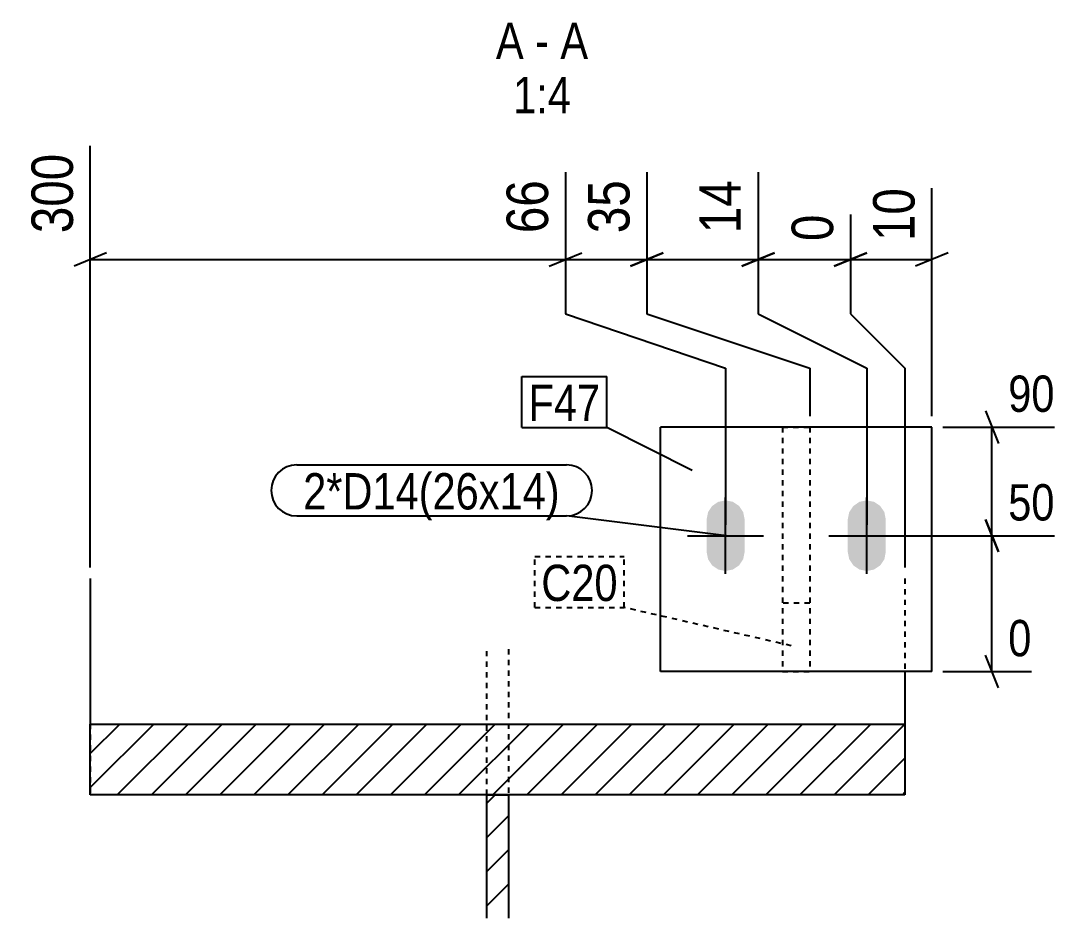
# Model space of a CAD drawing. Header units: millimetres. Extents: x 16 to 66872, y 16 to 3079.
# Drawn here: x 17679.5 to 18063.1, y 16 to 346.4 of the extents above; entities that cross this region are included whole.
import ezdxf

# ---------------------------------------------------------------- set-up
doc = ezdxf.new("R2010")
doc.units = ezdxf.units.MM
doc.linetypes.add('DXK_LINE_DOT2', pattern=[3.9198, 1.9599, -1.9599])
for name, color, linetype in [('MÅLSÆTNING', 7, 'Continuous'), ('STÅL', 7, 'Continuous'), ('TEKST', 7, 'Continuous')]:
    doc.layers.add(name, color=color, linetype=linetype)
doc.styles.add('Arial Narrow', font='ARIALN.TTF', dxfattribs={"height": 0.2})

msp = doc.modelspace()

# ---------------------------------------------------------------- hatches: boundary and pattern name
at = {"layer": 'STÅL', "linetype": 'Continuous'}
for points in [[(17941.82, 169.3), (17939.14, 169.83), (17936.46, 169.3), (17934.19, 167.78), (17932.67, 165.51), (17932.14, 162.83), (17932.14, 150.83), (17932.67, 148.15), (17934.19, 145.88), (17936.46, 144.36), (17939.14, 143.83), (17941.82, 144.36), (17944.09, 145.88), (17945.61, 148.15), (17946.14, 150.83), (17946.14, 162.83), (17945.61, 165.51), (17944.09, 167.78)], [(17993.82, 169.3), (17991.14, 169.83), (17988.46, 169.3), (17986.19, 167.78), (17984.67, 165.51), (17984.14, 162.83), (17984.14, 150.83), (17984.67, 148.15), (17986.19, 145.88), (17988.46, 144.36), (17991.14, 143.83), (17993.82, 144.36), (17996.09, 145.88), (17997.61, 148.15), (17998.14, 150.83), (17998.14, 162.83), (17997.61, 165.51), (17996.09, 167.78)]]:
    msp.add_hatch(color=96, dxfattribs=at).paths.add_polyline_path(points)
h = msp.add_hatch(dxfattribs=at)
h.set_pattern_fill('', scale=2.8, style=0, pattern_type=0)
h.set_pattern_definition([(45, (18005.143, 87.489), (-6.28618, 6.28618), [])])
h.paths.add_polyline_path([(18005.14, 61.45), (18005.14, 87.49), (17705.14, 87.49), (17705.14, 61.45)])
h = msp.add_hatch(dxfattribs=at)
h.set_pattern_fill('', scale=2.8, style=0, pattern_type=0)
h.set_pattern_definition([(45, (17859.143, 16), (-6.2862, 6.2862), [])])
h.paths.add_polyline_path([(17851.14, 16), (17859.14, 16), (17859.14, 61.45), (17851.14, 61.45)])

# ---------------------------------------------------------------- linework, layer by layer
at = {"layer": 'MÅLSÆTNING', "color": 7, "linetype": 'Continuous'}
for p, q in [((17705.14, 145.11), (17705.14, 300.4)), ((17880.14, 290.65), (17880.14, 238.52)), ((17880.14, 290.65), (17880.14, 238.52)), ((17910.14, 290.65), (17910.14, 238.52)), ((17910.14, 290.65), (17910.14, 238.52)), ((17951.14, 290.65), (17951.14, 238.52)), ((17951.14, 290.65), (17951.14, 238.52)), ((18015.14, 200.83), (18015.14, 284.82)), ((17985.14, 275.07), (17985.14, 238.52)), ((17985.14, 275.07), (17985.14, 238.52)), ((17711.14, 260.92), (17699.14, 256.12)), ((17874.14, 256.12), (17886.14, 260.92)), ((17874.14, 256.12), (17886.14, 260.92)), ((17904.14, 256.12), (17916.14, 260.92)), ((17916.14, 260.92), (17904.14, 256.12)), ((17945.14, 256.12), (17957.14, 260.92)), ((17957.14, 260.92), (17945.14, 256.12)), ((17979.14, 256.12), (17991.14, 260.92)), ((18021.14, 260.92), (18009.14, 256.12)), ((17705.14, 258.52), (17880.14, 258.52)), ((17880.14, 258.52), (17910.14, 258.52)), ((17910.14, 258.52), (17951.14, 258.52)), ((17951.14, 258.52), (17985.14, 258.52)), ((17985.14, 258.52), (18015.14, 258.52)), ((17880.14, 238.52), (17939.14, 218.52)), ((17880.14, 238.52), (17939.14, 218.52)), ((17910.14, 238.52), (17970.14, 218.52)), ((17910.14, 238.52), (17970.14, 218.52)), ((17951.14, 238.52), (17991.14, 218.52)), ((17951.14, 238.52), (17991.14, 218.52)), ((17985.14, 238.52), (18005.14, 218.52)), ((17985.14, 238.52), (18005.14, 218.52)), ((17939.14, 218.52), (17939.14, 160.83)), ((17939.14, 218.52), (17939.14, 160.83)), ((17970.14, 218.52), (17970.14, 200.83)), ((17970.14, 218.52), (17970.14, 200.83)), ((17991.14, 218.52), (17991.14, 160.83)), ((17991.14, 218.52), (17991.14, 160.83)), ((18005.14, 218.52), (18005.14, 145.11)), ((18005.14, 218.52), (18005.14, 145.11)), ((18034.84, 202.83), (18039.64, 190.83)), ((18019.14, 196.83), (18060.31, 196.83)), ((18037.24, 156.83), (18037.24, 196.83)), ((18034.84, 162.83), (18039.64, 150.83)), ((17995.14, 156.83), (18060.31, 156.83)), ((17995.14, 156.83), (18060.31, 156.83)), ((18037.24, 106.83), (18037.24, 156.83)), ((18039.64, 100.83), (18034.84, 112.83)), ((18019.14, 106.83), (18051.77, 106.83))]:
    msp.add_line(p, q, dxfattribs=at)
at = {"layer": 'STÅL', "color": 4, "linetype": 'Continuous'}
for p, q in [((17915.14, 106.83), (17915.14, 196.83)), ((18015.14, 196.83), (17915.14, 196.83)), ((18015.14, 106.83), (18015.14, 196.83)), ((18015.14, 106.83), (17915.14, 106.83))]:
    msp.add_line(p, q, dxfattribs=at)
at = {"layer": 'STÅL', "color": 30, "linetype": 'DXK_LINE_DOT2'}
for p, q in [((17960.14, 196.83), (17960.14, 106.83)), ((17960.14, 196.83), (17970.14, 196.83)), ((17970.14, 196.83), (17970.14, 106.83)), ((17970.14, 132.01), (17960.14, 132.01)), ((17960.14, 106.83), (17970.14, 106.83))]:
    msp.add_line(p, q, dxfattribs=at)
at = {"layer": 'STÅL', "color": 96, "linetype": 'Continuous'}
for p, q in [((17939.14, 142.83), (17939.14, 170.83)), ((17991.14, 142.83), (17991.14, 170.83)), ((17925.14, 156.83), (17953.14, 156.83)), ((17977.14, 156.83), (18005.14, 156.83))]:
    msp.add_line(p, q, dxfattribs=at)
at = {"layer": 'STÅL', "color": 2, "linetype": 'Continuous'}
for p, q in [((17705.14, 141.11), (17705.14, 87.49)), ((18005.14, 106.83), (18005.14, 87.49)), ((17705.14, 61.45), (17705.14, 87.49)), ((17705.14, 87.49), (18005.14, 87.49)), ((18005.14, 87.49), (18005.14, 61.45)), ((18005.14, 61.45), (17705.14, 61.45)), ((17851.14, 61.45), (17859.14, 61.45)), ((17851.14, 16), (17851.14, 61.45)), ((17859.14, 61.45), (17859.14, 16))]:
    msp.add_line(p, q, dxfattribs=at)
at = {"layer": 'STÅL', "color": 7, "linetype": 'DXK_LINE_DOT2'}
for p, q in [((18005.14, 141.11), (18005.14, 106.83)), ((17851.14, 61.45), (17851.14, 115.07)), ((17859.14, 115.07), (17859.14, 61.45)), ((17705.14, 87.49), (17705.14, 61.45)), ((18005.14, 87.49), (18005.14, 61.45))]:
    msp.add_line(p, q, dxfattribs=at)
at = {"layer": 'TEKST', "color": 7, "linetype": 'Continuous'}
for p, q in [((17864.13, 215.46), (17895.36, 215.46)), ((17864.13, 196.66), (17864.13, 215.46)), ((17895.36, 196.66), (17895.36, 215.46)), ((17864.13, 196.66), (17895.36, 196.66)), ((17926.8, 180.84), (17895.36, 196.66)), ((17781.15, 182.89), (17880.57, 182.89)), ((17781.15, 164.09), (17880.57, 164.09)), ((17939.51, 156.83), (17880.57, 164.09))]:
    msp.add_line(p, q, dxfattribs=at)
at = {"layer": 'TEKST', "color": 7, "linetype": 'DXK_LINE_DOT2'}
for p, q in [((17868.86, 149.18), (17901.8, 149.18)), ((17868.86, 130.38), (17868.86, 149.18)), ((17901.8, 130.38), (17901.8, 149.18)), ((17868.86, 130.38), (17901.8, 130.38)), ((17963.34, 116.29), (17901.8, 130.38))]:
    msp.add_line(p, q, dxfattribs=at)
at = {"layer": 'TEKST', "color": 7, "linetype": 'Continuous'}
for centre, start, end in [((17781.15, 173.49), 90, 270), ((17880.57, 173.49), 270, 90)]:
    msp.add_arc(centre, 9.4, start, end, dxfattribs=at)

# ---------------------------------------------------------------- wipeouts: each hides what was drawn before it
at = {"color": 0, "linetype": 'Continuous'}
for points, layer in [([(17701.94, 300.68), (17679.54, 300.68), (17679.54, 265.03), (17701.94, 265.03)], 'MÅLSÆTNING'), ([(17876.94, 290.93), (17854.54, 290.93), (17854.54, 265.03), (17876.94, 265.03)], 'MÅLSÆTNING'), ([(17906.94, 290.93), (17884.54, 290.93), (17884.54, 265.03), (17906.94, 265.03)], 'MÅLSÆTNING'), ([(17947.94, 290.93), (17925.54, 290.93), (17925.54, 265.03), (17947.94, 265.03)], 'MÅLSÆTNING'), ([(17864.77, 332.4), (17864.77, 346.4), (17854.55, 346.4), (17854.55, 332.4)], 'TEKST'), ([(17874.07, 332.4), (17874.07, 346.4), (17868.97, 346.4), (17868.97, 332.4)], 'TEKST'), ([(17888.5, 332.4), (17888.5, 346.4), (17878.27, 346.4), (17878.27, 332.4)], 'TEKST'), ([(17882.19, 312.4), (17882.19, 326.4), (17860.86, 326.4), (17860.86, 312.4)], 'TEKST')]:
    msp.add_wipeout(points, dxfattribs=at).dxf.layer = layer
at = {"color": 0}
for points in [[(17892.96, 199.06), (17892.96, 213.06), (17866.53, 213.06), (17866.53, 199.06)], [(17878.17, 166.49), (17878.17, 180.49), (17783.55, 180.49), (17783.55, 166.49)], [(17899.4, 132.78), (17899.4, 146.78), (17871.26, 146.78), (17871.26, 132.78)]]:
    msp.add_wipeout(points, dxfattribs=at).dxf.layer = 'TEKST'

# ---------------------------------------------------------------- next in the draw order: texts
at = {"layer": 'MÅLSÆTNING', "color": 3, "linetype": 'Continuous', "style": 'Arial Narrow'}
for s, p in [('300', (17698.74, 268.23)), ('66', (17873.74, 268.23)), ('35', (17903.74, 268.23)), ('14', (17944.74, 268.23))]:
    msp.add_text(s, height=15.271, rotation=90.0002, dxfattribs=at).set_placement(p)
at = {"layer": 'TEKST', "color": 3, "linetype": 'Continuous', "style": 'Arial Narrow'}
for s, height, p in [('A', 13.36, (17854.55, 332.4)), ('A', 13.36, (17878.27, 332.4)), ('-', 13.36, (17868.97, 332.4)), ('1:4', 13.362, (17860.86, 312.4))]:
    msp.add_text(s, height=height, dxfattribs=at).set_placement(p)

# ---------------------------------------------------------------- next in the draw order: wipeouts: each hides what was drawn before it
at = {"color": 0, "linetype": 'Continuous'}
for points in [[(18011.94, 288.02), (17989.54, 288.02), (17989.54, 262.12), (18011.94, 262.12)], [(18063.11, 199.63), (18063.11, 219.23), (18040.44, 219.23), (18040.44, 199.63)], [(18063.11, 159.63), (18063.11, 179.23), (18040.44, 179.23), (18040.44, 159.63)], [(18054.57, 109.63), (18054.57, 129.23), (18040.44, 129.23), (18040.44, 109.63)]]:
    msp.add_wipeout(points, dxfattribs=at).dxf.layer = 'MÅLSÆTNING'
at = {"color": 0}
for points in [[(17892.96, 199.06), (17892.96, 213.06), (17866.53, 213.06), (17866.53, 199.06)], [(17878.17, 166.49), (17878.17, 180.49), (17783.55, 180.49), (17783.55, 166.49)], [(17899.4, 132.78), (17899.4, 146.78), (17871.26, 146.78), (17871.26, 132.78)]]:
    msp.add_wipeout(points, dxfattribs=at).dxf.layer = 'TEKST'

# ---------------------------------------------------------------- next in the draw order: linework, layer by layer
at = {"layer": 'MÅLSÆTNING', "color": 7, "linetype": 'Continuous'}
for p, q in [((17991.14, 260.92), (17979.14, 256.12)), ((18039.64, 150.83), (18034.84, 162.83))]:
    msp.add_line(p, q, dxfattribs=at)

# ---------------------------------------------------------------- next in the draw order: texts
at = {"layer": 'MÅLSÆTNING', "color": 3, "linetype": 'Continuous', "style": 'Arial Narrow'}
msp.add_text('10', height=15.271, rotation=90.0002, dxfattribs=at).set_placement((18008.74, 265.32))
for s, height, p in [('90', 13.362, (18043.24, 202.43)), ('50', 13.362, (18043.24, 162.43)), ('0', 13.36, (18043.24, 112.43))]:
    msp.add_text(s, height=height, dxfattribs=at).set_placement(p)
at = {"layer": 'TEKST', "color": 3, "style": 'Arial Narrow'}
for s, p in [('F47', (17866.53, 199.06)), ('2*D14(26x14)', (17783.55, 166.49)), ('C20', (17871.26, 132.78))]:
    msp.add_text(s, height=13.362, dxfattribs=at).set_placement(p)

# ---------------------------------------------------------------- next in the draw order: wipeouts: each hides what was drawn before it
at = {"color": 0, "linetype": 'Continuous'}
msp.add_wipeout([(17981.94, 278.27), (17959.54, 278.27), (17959.54, 262.12), (17981.94, 262.12)], dxfattribs=at).dxf.layer = 'MÅLSÆTNING'

# ---------------------------------------------------------------- next in the draw order: texts
at = {"layer": 'MÅLSÆTNING', "color": 3, "linetype": 'Continuous', "style": 'Arial Narrow'}
msp.add_text('0', height=15.27, rotation=90.0002, dxfattribs=at).set_placement((17978.74, 265.32))

doc.saveas('drawing.dxf')
